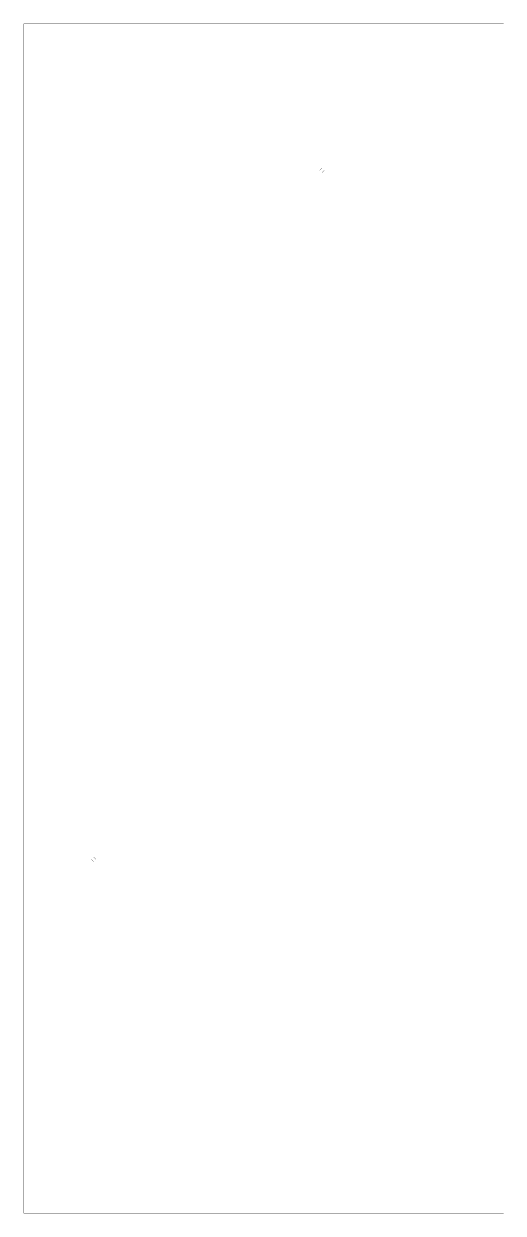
# Model space of a CAD drawing. Header units: metres. Extents: x 0 to 4985, y -4985 to 0.
# Drawn here: x 0 to 2008, y -4985 to 0 of the extents above; entities that cross this region are included whole.
import ezdxf

# ---------------------------------------------------------------- set-up
doc = ezdxf.new("R2010")
doc.units = ezdxf.units.M
doc.layers.add('substrate', color=5, linetype='Continuous')

msp = doc.modelspace()

# ---------------------------------------------------------------- linework, layer by layer
at = {"layer": 'substrate', "const_width": 0.5}
msp.add_lwpolyline([(2009.7, 0), (2000, 0), (1990.2, 0), (1980.4, 0), (1970.7, 0), (1960.9, 0), (1951.2, 0), (1941.4, 0), (1931.7, 0), (1921.9, 0), (1912.1, 0), (1902.4, 0), (1892.6, 0), (1882.9, 0), (1873.1, 0), (1863.4, 0), (1853.6, 0), (1843.9, 0), (1834.1, 0), (1824.3, 0), (1814.6, 0), (1804.8, 0), (1795.1, 0), (1785.3, 0), (1775.6, 0), (1765.8, 0), (1756.1, 0), (1746.3, 0), (1736.5, 0), (1726.8, 0), (1717, 0), (1707.3, 0), (1697.5, 0), (1687.8, 0), (1678, 0), (1668.3, 0), (1658.5, 0), (1648.7, 0), (1639, 0), (1629.2, 0), (1619.5, 0), (1609.7, 0), (1600, 0), (1590.2, 0), (1580.4, 0), (1570.7, 0), (1560.9, 0), (1551.2, 0), (1541.4, 0), (1531.7, 0), (1521.9, 0), (1512.2, 0), (1502.4, 0), (1492.6, 0), (1482.9, 0), (1473.1, 0), (1463.4, 0), (1453.6, 0), (1443.9, 0), (1434.1, 0), (1424.4, 0), (1414.6, 0), (1404.8, 0), (1395.1, 0), (1385.3, 0), (1375.6, 0), (1365.8, 0), (1356.1, 0), (1346.3, 0), (1336.6, 0), (1326.8, 0), (1317, 0), (1307.3, 0), (1297.5, 0), (1287.8, 0), (1278, 0), (1268.3, 0), (1258.5, 0), (1248.8, 0), (1239, 0), (1229.2, 0), (1219.5, 0), (1209.7, 0), (1200, 0), (1190.2, 0), (1180.5, 0), (1170.7, 0), (1160.9, 0), (1151.2, 0), (1141.4, 0), (1131.7, 0), (1121.9, 0), (1112.2, 0), (1102.4, 0), (1092.7, 0), (1082.9, 0), (1073.1, 0), (1063.4, 0), (1053.6, 0), (1043.9, 0), (1034.1, 0), (1024.4, 0), (1014.6, 0), (1004.9, 0), (995.1, 0), (985.3, 0), (975.6, 0), (965.8, 0), (956.1, 0), (946.3, 0), (936.6, 0), (926.8, 0), (917.1, 0), (907.3, 0), (897.5, 0), (887.8, 0), (878, 0), (868.3, 0), (858.5, 0), (848.8, 0), (839, 0), (829.2, 0), (819.5, 0), (809.7, 0), (800, 0), (790.2, 0), (780.5, 0), (770.7, 0), (761, 0), (751.2, 0), (741.4, 0), (731.7, 0), (721.9, 0), (712.2, 0), (702.4, 0), (692.7, 0), (682.9, 0), (673.2, 0), (663.4, 0), (653.6, 0), (643.9, 0), (634.1, 0), (624.4, 0), (614.6, 0), (604.9, 0), (595.1, 0), (585.4, 0), (575.6, 0), (565.8, 0), (556.1, 0), (546.3, 0), (536.6, 0), (526.8, 0), (517.1, 0), (507.3, 0), (497.5, 0), (487.8, 0), (478, 0), (468.3, 0), (458.5, 0), (448.8, 0), (439, 0), (429.3, 0), (419.5, 0), (409.7, 0), (400, 0), (390.2, 0), (380.5, 0), (370.7, 0), (361, 0), (351.2, 0), (341.5, 0), (331.7, 0), (321.9, 0), (312.2, 0), (302.4, 0), (292.7, 0), (282.9, 0), (273.2, 0), (263.4, 0), (253.7, 0), (243.9, 0), (234.1, 0), (224.4, 0), (214.6, 0), (204.9, 0), (195.1, 0), (185.4, 0), (175.6, 0), (165.8, 0), (156.1, 0), (146.3, 0), (136.6, 0), (126.8, 0), (117.1, 0), (107.3, 0), (97.6, 0), (87.8, 0), (78, 0), (68.3, 0), (58.5, 0), (48.8, 0), (39, 0), (29.3, 0), (19.5, 0), (9.8, 0), (0, 0), (0, -9.8), (0, -19.5), (0, -29.3), (0, -39), (0, -48.8), (0, -58.5), (0, -68.3), (0, -78), (0, -87.8), (0, -97.6), (0, -107.3), (0, -117.1), (0, -126.8), (0, -136.6), (0, -146.3), (0, -156.1), (0, -165.8), (0, -175.6), (0, -185.4), (0, -195.1), (0, -204.9), (0, -214.6), (0, -224.4), (0, -234.1), (0, -243.9), (0, -253.7), (0, -263.4), (0, -273.2), (0, -282.9), (0, -292.7), (0, -302.4), (0, -312.2), (0, -321.9), (0, -331.7), (0, -341.5), (0, -351.2), (0, -361), (0, -370.7), (0, -380.5), (0, -390.2), (0, -400), (0, -409.7), (0, -419.5), (0, -429.3), (0, -439), (0, -448.8), (0, -458.5), (0, -468.3), (0, -478), (0, -487.8), (0, -497.5), (0, -507.3), (0, -517.1), (0, -526.8), (0, -536.6), (0, -546.3), (0, -556.1), (0, -565.8), (0, -575.6), (0, -585.4), (0, -595.1), (0, -604.9), (0, -614.6), (0, -624.4), (0, -634.1), (0, -643.9), (0, -653.6), (0, -663.4), (0, -673.2), (0, -682.9), (0, -692.7), (0, -702.4), (0, -712.2), (0, -721.9), (0, -731.7), (0, -741.4), (0, -751.2), (0, -761), (0, -770.7), (0, -780.5), (0, -790.2), (0, -800), (0, -809.7), (0, -819.5), (0, -829.2), (0, -839), (0, -848.8), (0, -858.5), (0, -868.3), (0, -878), (0, -887.8), (0, -897.5), (0, -907.3), (0, -917.1), (0, -926.8), (0, -936.6), (0, -946.3), (0, -956.1), (0, -965.8), (0, -975.6), (0, -985.3), (0, -995.1), (0, -1004.9), (0, -1014.6), (0, -1024.4), (0, -1034.1), (0, -1043.9), (0, -1053.6), (0, -1063.4), (0, -1073.1), (0, -1082.9), (0, -1092.7), (0, -1102.4), (0, -1112.2), (0, -1121.9), (0, -1131.7), (0, -1141.4), (0, -1151.2), (0, -1160.9), (0, -1170.7), (0, -1180.5), (0, -1190.2), (0, -1200), (0, -1209.7), (0, -1219.5), (0, -1229.2), (0, -1239), (0, -1248.8), (0, -1258.5), (0, -1268.3), (0, -1278), (0, -1287.8), (0, -1297.5), (0, -1307.3), (0, -1317), (0, -1326.8), (0, -1336.6), (0, -1346.3), (0, -1356.1), (0, -1365.8), (0, -1375.6), (0, -1385.3), (0, -1395.1), (0, -1404.8), (0, -1414.6), (0, -1424.4), (0, -1434.1), (0, -1443.9), (0, -1453.6), (0, -1463.4), (0, -1473.1), (0, -1482.9), (0, -1492.6), (0, -1502.4), (0, -1512.2), (0, -1521.9), (0, -1531.7), (0, -1541.4), (0, -1551.2), (0, -1560.9), (0, -1570.7), (0, -1580.4), (0, -1590.2), (0, -1600), (0, -1609.7), (0, -1619.5), (0, -1629.2), (0, -1639), (0, -1648.7), (0, -1658.5), (0, -1668.3), (0, -1678), (0, -1687.8), (0, -1697.5), (0, -1707.3), (0, -1717), (0, -1726.8), (0, -1736.5), (0, -1746.3), (0, -1756.1), (0, -1765.8), (0, -1775.6), (0, -1785.3), (0, -1795.1), (0, -1804.8), (0, -1814.6), (0, -1824.3), (0, -1834.1), (0, -1843.9), (0, -1853.6), (0, -1863.4), (0, -1873.1), (0, -1882.9), (0, -1892.6), (0, -1902.4), (0, -1912.1), (0, -1921.9), (0, -1931.7), (0, -1941.4), (0, -1951.2), (0, -1960.9), (0, -1970.7), (0, -1980.4), (0, -1990.2), (0, -2000), (0, -2009.7), (0, -2019.5), (0, -2029.2), (0, -2039), (0, -2048.7), (0, -2058.5), (0, -2068.2), (0, -2078), (0, -2087.8), (0, -2097.5), (0, -2107.3), (0, -2117), (0, -2126.8), (0, -2136.5), (0, -2146.3), (0, -2156), (0, -2165.8), (0, -2175.6), (0, -2185.3), (0, -2195.1), (0, -2204.8), (0, -2214.6), (0, -2224.3), (0, -2234.1), (0, -2243.8), (0, -2253.6), (0, -2263.4), (0, -2273.1), (0, -2282.9), (0, -2292.6), (0, -2302.4), (0, -2312.1), (0, -2321.9), (0, -2331.7), (0, -2341.4), (0, -2351.2), (0, -2360.9), (0, -2370.7), (0, -2380.4), (0, -2390.2), (0, -2399.9), (0, -2409.7), (0, -2419.5), (0, -2429.2), (0, -2439), (0, -2448.7), (0, -2458.5), (0, -2468.2), (0, -2478), (0, -2487.7), (0, -2497.5), (0, -2507.3), (0, -2517), (0, -2526.8), (0, -2536.5), (0, -2546.3), (0, -2556), (0, -2565.8), (0, -2575.5), (0, -2585.3), (0, -2595.1), (0, -2604.8), (0, -2614.6), (0, -2624.3), (0, -2634.1), (0, -2643.8), (0, -2653.6), (0, -2663.3), (0, -2673.1), (0, -2682.9), (0, -2692.6), (0, -2702.4), (0, -2712.1), (0, -2721.9), (0, -2731.6), (0, -2741.4), (0, -2751.2), (0, -2760.9), (0, -2770.7), (0, -2780.4), (0, -2790.2), (0, -2799.9), (0, -2809.7), (0, -2819.4), (0, -2829.2), (0, -2839), (0, -2848.7), (0, -2858.5), (0, -2868.2), (0, -2878), (0, -2887.7), (0, -2897.5), (0, -2907.2), (0, -2917), (0, -2926.8), (0, -2936.5), (0, -2946.3), (0, -2956), (0, -2965.8), (0, -2975.5), (0, -2985.3), (0, -2995), (0, -3004.8), (0, -3014.6), (0, -3024.3), (0, -3034.1), (0, -3043.8), (0, -3053.6), (0, -3063.3), (0, -3073.1), (0, -3082.9), (0, -3092.6), (0, -3102.4), (0, -3112.1), (0, -3121.9), (0, -3131.6), (0, -3141.4), (0, -3151.1), (0, -3160.9), (0, -3170.7), (0, -3180.4), (0, -3190.2), (0, -3199.9), (0, -3209.7), (0, -3219.4), (0, -3229.2), (0, -3238.9), (0, -3248.7), (0, -3258.5), (0, -3268.2), (0, -3278), (0, -3287.7), (0, -3297.5), (0, -3307.2), (0, -3317), (0, -3326.7), (0, -3336.5), (0, -3346.3), (0, -3356), (0, -3365.8), (0, -3375.5), (0, -3385.3), (0, -3395), (0, -3404.8), (0, -3414.6), (0, -3424.3), (0, -3434.1), (0, -3443.8), (0, -3453.6), (0, -3463.3), (0, -3473.1), (0, -3482.8), (0, -3492.6), (0, -3502.4), (0, -3512.1), (0, -3521.9), (0, -3531.6), (0, -3541.4), (0, -3551.1), (0, -3560.9), (0, -3570.6), (0, -3580.4), (0, -3590.2), (0, -3599.9), (0, -3609.7), (0, -3619.4), (0, -3629.2), (0, -3638.9), (0, -3648.7), (0, -3658.4), (0, -3668.2), (0, -3678), (0, -3687.7), (0, -3697.5), (0, -3707.2), (0, -3717), (0, -3726.7), (0, -3736.5), (0, -3746.2), (0, -3756), (0, -3765.8), (0, -3775.5), (0, -3785.3), (0, -3795), (0, -3804.8), (0, -3814.5), (0, -3824.3), (0, -3834.1), (0, -3843.8), (0, -3853.6), (0, -3863.3), (0, -3873.1), (0, -3882.8), (0, -3892.6), (0, -3902.3), (0, -3912.1), (0, -3921.9), (0, -3931.6), (0, -3941.4), (0, -3951.1), (0, -3960.9), (0, -3970.6), (0, -3980.4), (0, -3990.1), (0, -3999.9), (0, -4009.7), (0, -4019.4), (0, -4029.2), (0, -4038.9), (0, -4048.7), (0, -4058.4), (0, -4068.2), (0, -4077.9), (0, -4087.7), (0, -4097.5), (0, -4107.2), (0, -4117), (0, -4126.7), (0, -4136.5), (0, -4146.2), (0, -4156), (0, -4165.8), (0, -4175.5), (0, -4185.3), (0, -4195), (0, -4204.8), (0, -4214.5), (0, -4224.3), (0, -4234), (0, -4243.8), (0, -4253.6), (0, -4263.3), (0, -4273.1), (0, -4282.8), (0, -4292.6), (0, -4302.3), (0, -4312.1), (0, -4321.8), (0, -4331.6), (0, -4341.4), (0, -4351.1), (0, -4360.9), (0, -4370.6), (0, -4380.4), (0, -4390.1), (0, -4399.9), (0, -4409.6), (0, -4419.4), (0, -4429.2), (0, -4438.9), (0, -4448.7), (0, -4458.4), (0, -4468.2), (0, -4477.9), (0, -4487.7), (0, -4497.5), (0, -4507.2), (0, -4517), (0, -4526.7), (0, -4536.5), (0, -4546.2), (0, -4556), (0, -4565.7), (0, -4575.5), (0, -4585.3), (0, -4595), (0, -4604.8), (0, -4614.5), (0, -4624.3), (0, -4634), (0, -4643.8), (0, -4653.5), (0, -4663.3), (0, -4673.1), (0, -4682.8), (0, -4692.6), (0, -4702.3), (0, -4712.1), (0, -4721.8), (0, -4731.6), (0, -4741.3), (0, -4751.1), (0, -4760.9), (0, -4770.6), (0, -4780.4), (0, -4790.1), (0, -4799.9), (0, -4809.6), (0, -4819.4), (0, -4829.2), (0, -4838.9), (0, -4848.7), (0, -4858.4), (0, -4868.2), (0, -4877.9), (0, -4887.7), (0, -4897.4), (0, -4907.2), (0, -4917), (0, -4926.7), (0, -4936.5), (0, -4946.2), (0, -4956), (0, -4965.7), (0, -4975.5), (0, -4985.2), (9.8, -4985.2), (19.5, -4985.2), (29.3, -4985.2), (39, -4985.2), (48.8, -4985.2), (58.5, -4985.2), (68.3, -4985.2), (78, -4985.2), (87.8, -4985.2), (97.6, -4985.2), (107.3, -4985.2), (117.1, -4985.2), (126.8, -4985.2), (136.6, -4985.2), (146.3, -4985.2), (156.1, -4985.2), (165.8, -4985.2), (175.6, -4985.2), (185.4, -4985.2), (195.1, -4985.2), (204.9, -4985.2), (214.6, -4985.2), (224.4, -4985.2), (234.1, -4985.2), (243.9, -4985.2), (253.7, -4985.2), (263.4, -4985.2), (273.2, -4985.2), (282.9, -4985.2), (292.7, -4985.2), (302.4, -4985.2), (312.2, -4985.2), (321.9, -4985.2), (331.7, -4985.2), (341.5, -4985.2), (351.2, -4985.2), (361, -4985.2), (370.7, -4985.2), (380.5, -4985.2), (390.2, -4985.2), (400, -4985.2), (409.7, -4985.2), (419.5, -4985.2), (429.3, -4985.2), (439, -4985.2), (448.8, -4985.2), (458.5, -4985.2), (468.3, -4985.2), (478, -4985.2), (487.8, -4985.2), (497.5, -4985.2), (507.3, -4985.2), (517.1, -4985.2), (526.8, -4985.2), (536.6, -4985.2), (546.3, -4985.2), (556.1, -4985.2), (565.8, -4985.2), (575.6, -4985.2), (585.4, -4985.2), (595.1, -4985.2), (604.9, -4985.2), (614.6, -4985.2), (624.4, -4985.2), (634.1, -4985.2), (643.9, -4985.2), (653.6, -4985.2), (663.4, -4985.2), (673.2, -4985.2), (682.9, -4985.2), (692.7, -4985.2), (702.4, -4985.2), (712.2, -4985.2), (721.9, -4985.2), (731.7, -4985.2), (741.4, -4985.2), (751.2, -4985.2), (761, -4985.2), (770.7, -4985.2), (780.5, -4985.2), (790.2, -4985.2), (800, -4985.2), (809.7, -4985.2), (819.5, -4985.2), (829.2, -4985.2), (839, -4985.2), (848.8, -4985.2), (858.5, -4985.2), (868.3, -4985.2), (878, -4985.2), (887.8, -4985.2), (897.5, -4985.2), (907.3, -4985.2), (917.1, -4985.2), (926.8, -4985.2), (936.6, -4985.2), (946.3, -4985.2), (956.1, -4985.2), (965.8, -4985.2), (975.6, -4985.2), (985.3, -4985.2), (995.1, -4985.2), (1004.9, -4985.2), (1014.6, -4985.2), (1024.4, -4985.2), (1034.1, -4985.2), (1043.9, -4985.2), (1053.6, -4985.2), (1063.4, -4985.2), (1073.1, -4985.2), (1082.9, -4985.2), (1092.7, -4985.2), (1102.4, -4985.2), (1112.2, -4985.2), (1121.9, -4985.2), (1131.7, -4985.2), (1141.4, -4985.2), (1151.2, -4985.2), (1160.9, -4985.2), (1170.7, -4985.2), (1180.5, -4985.2), (1190.2, -4985.2), (1200, -4985.2), (1209.7, -4985.2), (1219.5, -4985.2), (1229.2, -4985.2), (1239, -4985.2), (1248.8, -4985.2), (1258.5, -4985.2), (1268.3, -4985.2), (1278, -4985.2), (1287.8, -4985.2), (1297.5, -4985.2), (1307.3, -4985.2), (1317, -4985.2), (1326.8, -4985.2), (1336.6, -4985.2), (1346.3, -4985.2), (1356.1, -4985.2), (1365.8, -4985.2), (1375.6, -4985.2), (1385.3, -4985.2), (1395.1, -4985.2), (1404.8, -4985.2), (1414.6, -4985.2), (1424.4, -4985.2), (1434.1, -4985.2), (1443.9, -4985.2), (1453.6, -4985.2), (1463.4, -4985.2), (1473.1, -4985.2), (1482.9, -4985.2), (1492.6, -4985.2), (1502.4, -4985.2), (1512.2, -4985.2), (1521.9, -4985.2), (1531.7, -4985.2), (1541.4, -4985.2), (1551.2, -4985.2), (1560.9, -4985.2), (1570.7, -4985.2), (1580.4, -4985.2), (1590.2, -4985.2), (1600, -4985.2), (1609.7, -4985.2), (1619.5, -4985.2), (1629.2, -4985.2), (1639, -4985.2), (1648.7, -4985.2), (1658.5, -4985.2), (1668.3, -4985.2), (1678, -4985.2), (1687.8, -4985.2), (1697.5, -4985.2), (1707.3, -4985.2), (1717, -4985.2), (1726.8, -4985.2), (1736.5, -4985.2), (1746.3, -4985.2), (1756.1, -4985.2), (1765.8, -4985.2), (1775.6, -4985.2), (1785.3, -4985.2), (1795.1, -4985.2), (1804.8, -4985.2), (1814.6, -4985.2), (1824.3, -4985.2), (1834.1, -4985.2), (1843.9, -4985.2), (1853.6, -4985.2), (1863.4, -4985.2), (1873.1, -4985.2), (1882.9, -4985.2), (1892.6, -4985.2), (1902.4, -4985.2), (1912.1, -4985.2), (1921.9, -4985.2), (1931.7, -4985.2), (1941.4, -4985.2), (1951.2, -4985.2), (1960.9, -4985.2), (1970.7, -4985.2), (1980.4, -4985.2), (1990.2, -4985.2), (2000, -4985.2), (2009.7, -4985.2)], dxfattribs=at)
for points in [[(1239, -614.6), (1248.8, -604.9), (1258.5, -614.6), (1248.8, -624.4)], [(429.3, -2185.3), (439, -2175.6), (448.8, -2185.3), (439, -2195.1)], [(282.9, -3502.4), (292.7, -3492.6), (302.4, -3502.4), (292.7, -3512.1)]]:
    msp.add_lwpolyline(points, close=True, dxfattribs=at)

doc.saveas('drawing.dxf')
